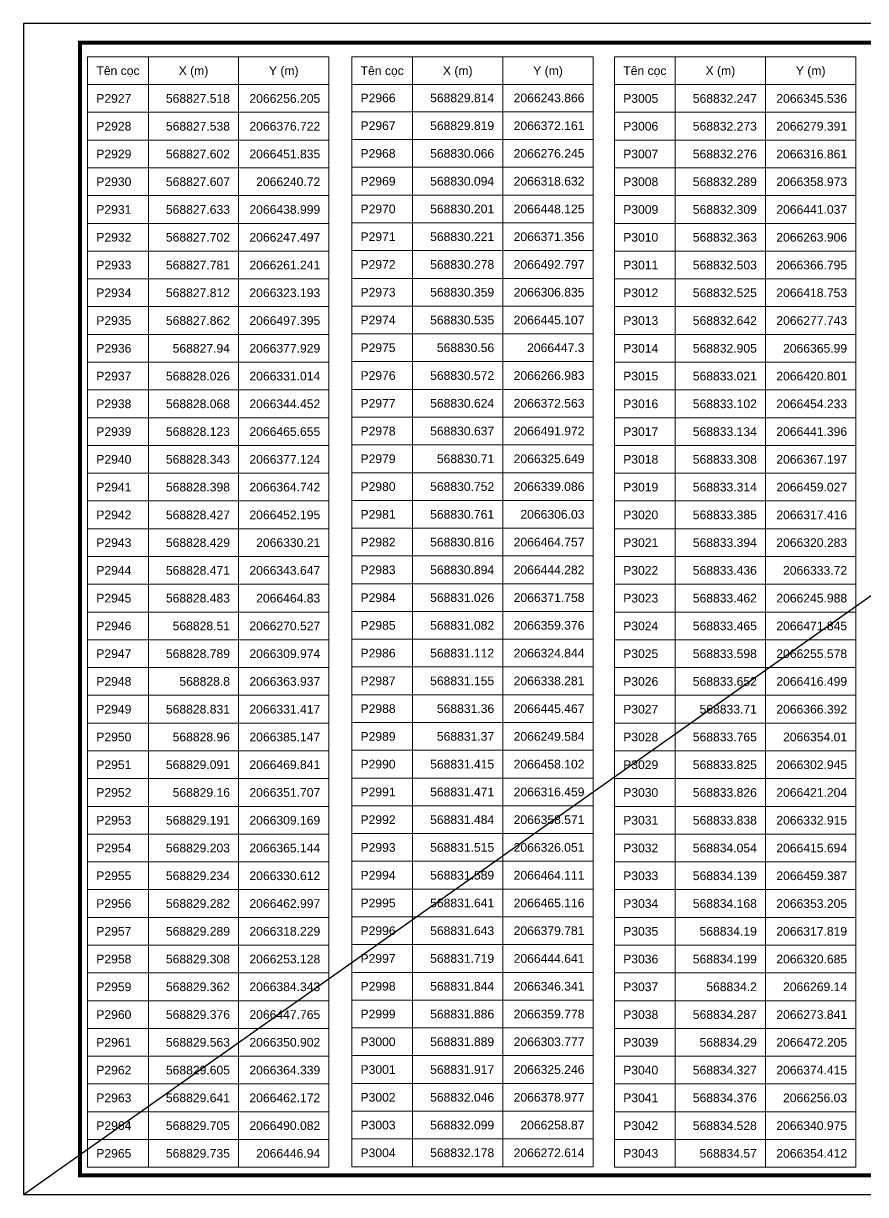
# Model space of a CAD drawing. Header units: millimetres. Extents: x 0 to 571985, y 0 to 2066666.
# Drawn here: x 569629.46 to 569650.8, y 2065147.99 to 2065177.69 of the extents above; entities that cross this region are included whole.
import ezdxf
from ezdxf.enums import TextEntityAlignment as Align

# ---------------------------------------------------------------- set-up
doc = ezdxf.new("R2010")
doc.units = ezdxf.units.MM
doc.linetypes.add('CENTER', pattern=[3, 1.5, -0.5, 0.5, -0.5])
for name, color, linetype, lineweight in [('A-KY HIEU', 34, 'Continuous', 20), ('E- RANH GIOI', 1, 'CENTER', 13), ('kata_net khung', 3, 'Continuous', 20), ('kata_text', 254, 'Continuous', 30)]:
    doc.layers.add(name, color=color, linetype=linetype, lineweight=lineweight)
doc.layers.add('KCS_Plotter', color=11, linetype='Continuous', plot=False)
doc.styles.add('kata_text', font='arial.ttf', dxfattribs={"width": 0.8})

# ---------------------------------------------------------------- blocks, each defined once
blk = doc.blocks.new('A$C33BC4D2A')
at = {"layer": 'A-KY HIEU', "color": 0, "const_width": 1.02}
blk.add_lwpolyline([(14.35, -292.1), (14.35, -4.9), (414.98, -4.9), (414.98, -292.1)], close=True, dxfattribs=at)
at = {"layer": 'Defpoints', "color": 125}
blk.add_lwpolyline([(0, -297), (420, -297), (420, 0), (0, 0)], close=True, dxfattribs=at)

msp = doc.modelspace()

# ---------------------------------------------------------------- linework, layer by layer
at = {"layer": 'kata_net khung'}
for p, q in [((569631.083, 2065176.84), (569637.199, 2065176.84)), ((569631.083, 2065176.84), (569631.083, 2065148.68)), ((569632.623, 2065176.84), (569632.623, 2065176.136)), ((569632.623, 2065176.84), (569632.623, 2065148.68)), ((569634.911, 2065176.84), (569634.911, 2065176.136)), ((569634.911, 2065176.84), (569634.911, 2065148.68)), ((569637.199, 2065176.84), (569637.199, 2065176.136)), ((569637.199, 2065176.84), (569637.199, 2065148.68)), ((569637.78, 2065176.84), (569643.896, 2065176.84)), ((569637.78, 2065176.84), (569643.896, 2065176.84)), ((569637.78, 2065176.84), (569637.78, 2065176.136)), ((569637.78, 2065176.84), (569637.78, 2065148.694)), ((569639.32, 2065176.84), (569639.32, 2065176.136)), ((569639.32, 2065176.84), (569639.32, 2065148.68)), ((569641.608, 2065176.84), (569641.608, 2065176.136)), ((569641.608, 2065176.84), (569641.608, 2065148.68)), ((569643.896, 2065176.84), (569643.896, 2065176.136)), ((569643.896, 2065176.84), (569643.896, 2065148.694)), ((569644.438, 2065176.84), (569650.554, 2065176.84)), ((569644.438, 2065176.84), (569650.554, 2065176.84)), ((569644.438, 2065176.84), (569650.554, 2065176.84)), ((569644.438, 2065176.84), (569644.438, 2065148.68)), ((569645.978, 2065176.84), (569645.978, 2065176.136)), ((569645.978, 2065176.84), (569645.978, 2065148.68)), ((569648.266, 2065176.84), (569648.266, 2065176.136)), ((569648.266, 2065176.84), (569648.266, 2065148.68)), ((569650.554, 2065176.84), (569650.554, 2065176.136)), ((569650.554, 2065176.84), (569650.554, 2065148.68)), ((569631.083, 2065176.136), (569637.199, 2065176.136)), ((569631.083, 2065176.136), (569637.199, 2065176.136)), ((569631.083, 2065176.136), (569637.199, 2065176.136)), ((569631.083, 2065176.136), (569637.199, 2065176.136)), ((569637.78, 2065176.136), (569643.896, 2065176.136)), ((569637.78, 2065176.136), (569643.896, 2065176.136)), ((569637.78, 2065176.136), (569643.896, 2065176.136)), ((569644.438, 2065176.136), (569650.554, 2065176.136)), ((569644.438, 2065176.136), (569650.554, 2065176.136)), ((569644.438, 2065176.136), (569650.554, 2065176.136)), ((569644.438, 2065176.136), (569650.554, 2065176.136)), ((569644.438, 2065176.136), (569650.554, 2065176.136)), ((569631.083, 2065175.432), (569637.199, 2065175.432)), ((569637.78, 2065175.446), (569643.896, 2065175.446)), ((569644.438, 2065175.432), (569650.554, 2065175.432)), ((569631.083, 2065174.728), (569637.199, 2065174.728)), ((569637.78, 2065174.742), (569643.896, 2065174.742)), ((569644.438, 2065174.728), (569650.554, 2065174.728)), ((569631.083, 2065174.024), (569637.199, 2065174.024)), ((569637.78, 2065174.038), (569643.896, 2065174.038)), ((569644.438, 2065174.024), (569650.554, 2065174.024)), ((569631.083, 2065173.32), (569637.199, 2065173.32)), ((569637.78, 2065173.334), (569643.896, 2065173.334)), ((569644.438, 2065173.32), (569650.554, 2065173.32)), ((569631.083, 2065172.616), (569637.199, 2065172.616)), ((569637.78, 2065172.63), (569643.896, 2065172.63)), ((569644.438, 2065172.616), (569650.554, 2065172.616)), ((569631.083, 2065171.912), (569637.199, 2065171.912)), ((569637.78, 2065171.926), (569643.896, 2065171.926)), ((569644.438, 2065171.912), (569650.554, 2065171.912)), ((569631.083, 2065171.208), (569637.199, 2065171.208)), ((569637.78, 2065171.222), (569643.896, 2065171.222)), ((569644.438, 2065171.208), (569650.554, 2065171.208)), ((569631.083, 2065170.504), (569637.199, 2065170.504)), ((569637.78, 2065170.518), (569643.896, 2065170.518)), ((569644.438, 2065170.504), (569650.554, 2065170.504)), ((569631.083, 2065169.8), (569637.199, 2065169.8)), ((569637.78, 2065169.814), (569643.896, 2065169.814)), ((569644.438, 2065169.8), (569650.554, 2065169.8)), ((569631.083, 2065169.096), (569637.199, 2065169.096)), ((569637.78, 2065169.11), (569643.896, 2065169.11)), ((569644.438, 2065169.096), (569650.554, 2065169.096)), ((569631.083, 2065168.392), (569637.199, 2065168.392)), ((569637.78, 2065168.406), (569643.896, 2065168.406)), ((569644.438, 2065168.392), (569650.554, 2065168.392)), ((569631.083, 2065167.688), (569637.199, 2065167.688)), ((569637.78, 2065167.702), (569643.896, 2065167.702)), ((569644.438, 2065167.688), (569650.554, 2065167.688)), ((569631.083, 2065166.984), (569637.199, 2065166.984)), ((569637.78, 2065166.998), (569643.896, 2065166.998)), ((569644.438, 2065166.984), (569650.554, 2065166.984)), ((569631.083, 2065166.28), (569637.199, 2065166.28)), ((569637.78, 2065166.294), (569643.896, 2065166.294)), ((569644.438, 2065166.28), (569650.554, 2065166.28)), ((569631.083, 2065165.576), (569637.199, 2065165.576)), ((569637.78, 2065165.59), (569643.896, 2065165.59)), ((569644.438, 2065165.576), (569650.554, 2065165.576)), ((569631.083, 2065164.872), (569637.199, 2065164.872)), ((569637.78, 2065164.886), (569643.896, 2065164.886)), ((569644.438, 2065164.872), (569650.554, 2065164.872)), ((569631.083, 2065164.168), (569637.199, 2065164.168)), ((569637.78, 2065164.182), (569643.896, 2065164.182)), ((569644.438, 2065164.168), (569650.554, 2065164.168)), ((569631.083, 2065163.464), (569637.199, 2065163.464)), ((569637.78, 2065163.478), (569643.896, 2065163.478)), ((569644.438, 2065163.464), (569650.554, 2065163.464)), ((569637.78, 2065162.774), (569643.896, 2065162.774)), ((569631.083, 2065162.76), (569637.199, 2065162.76)), ((569644.438, 2065162.76), (569650.554, 2065162.76)), ((569631.083, 2065162.056), (569637.199, 2065162.056)), ((569637.78, 2065162.07), (569643.896, 2065162.07)), ((569644.438, 2065162.056), (569650.554, 2065162.056)), ((569631.083, 2065161.352), (569637.199, 2065161.352)), ((569637.78, 2065161.366), (569643.896, 2065161.366)), ((569644.438, 2065161.352), (569650.554, 2065161.352)), ((569631.083, 2065160.648), (569637.199, 2065160.648)), ((569637.78, 2065160.662), (569643.896, 2065160.662)), ((569644.438, 2065160.648), (569650.554, 2065160.648)), ((569631.083, 2065159.944), (569637.199, 2065159.944)), ((569637.78, 2065159.958), (569643.896, 2065159.958)), ((569644.438, 2065159.944), (569650.554, 2065159.944)), ((569631.083, 2065159.24), (569637.199, 2065159.24)), ((569637.78, 2065159.254), (569643.896, 2065159.254)), ((569644.438, 2065159.24), (569650.554, 2065159.24)), ((569631.083, 2065158.536), (569637.199, 2065158.536)), ((569637.78, 2065158.55), (569643.896, 2065158.55)), ((569644.438, 2065158.536), (569650.554, 2065158.536)), ((569631.083, 2065157.832), (569637.199, 2065157.832)), ((569637.78, 2065157.846), (569643.896, 2065157.846)), ((569644.438, 2065157.832), (569650.554, 2065157.832)), ((569631.083, 2065157.128), (569637.199, 2065157.128)), ((569637.78, 2065157.142), (569643.896, 2065157.142)), ((569644.438, 2065157.128), (569650.554, 2065157.128)), ((569631.083, 2065156.424), (569637.199, 2065156.424)), ((569637.78, 2065156.438), (569643.896, 2065156.438)), ((569644.438, 2065156.424), (569650.554, 2065156.424)), ((569631.083, 2065155.72), (569637.199, 2065155.72)), ((569637.78, 2065155.734), (569643.896, 2065155.734)), ((569644.438, 2065155.72), (569650.554, 2065155.72)), ((569631.083, 2065155.016), (569637.199, 2065155.016)), ((569637.78, 2065155.03), (569643.896, 2065155.03)), ((569644.438, 2065155.016), (569650.554, 2065155.016)), ((569631.083, 2065154.312), (569637.199, 2065154.312)), ((569637.78, 2065154.326), (569643.896, 2065154.326)), ((569644.438, 2065154.312), (569650.554, 2065154.312)), ((569631.083, 2065153.608), (569637.199, 2065153.608)), ((569637.78, 2065153.622), (569643.896, 2065153.622)), ((569644.438, 2065153.608), (569650.554, 2065153.608)), ((569631.083, 2065152.904), (569637.199, 2065152.904)), ((569637.78, 2065152.918), (569643.896, 2065152.918)), ((569644.438, 2065152.904), (569650.554, 2065152.904)), ((569631.083, 2065152.2), (569637.199, 2065152.2)), ((569637.78, 2065152.214), (569643.896, 2065152.214)), ((569644.438, 2065152.2), (569650.554, 2065152.2)), ((569631.083, 2065151.496), (569637.199, 2065151.496)), ((569637.78, 2065151.51), (569643.896, 2065151.51)), ((569644.438, 2065151.496), (569650.554, 2065151.496)), ((569631.083, 2065150.792), (569637.199, 2065150.792)), ((569637.78, 2065150.806), (569643.896, 2065150.806)), ((569644.438, 2065150.792), (569650.554, 2065150.792)), ((569631.083, 2065150.088), (569637.199, 2065150.088)), ((569637.78, 2065150.102), (569643.896, 2065150.102)), ((569644.438, 2065150.088), (569650.554, 2065150.088)), ((569631.083, 2065149.384), (569637.199, 2065149.384)), ((569637.78, 2065149.398), (569643.896, 2065149.398)), ((569644.438, 2065149.384), (569650.554, 2065149.384)), ((569631.083, 2065148.68), (569637.199, 2065148.68)), ((569637.78, 2065148.694), (569643.896, 2065148.694)), ((569644.438, 2065148.68), (569650.554, 2065148.68))]:
    msp.add_line(p, q, dxfattribs=at)
at = {"layer": 'KCS_Plotter'}
msp.add_line((569629.456, 2065147.987), (569671.456, 2065177.687), dxfattribs=at)

# ---------------------------------------------------------------- block references
at = {"layer": 'E- RANH GIOI', "xscale": 0.1, "yscale": 0.1, "zscale": 0.1}
msp.add_blockref('A$C33BC4D2A', (569629.456, 2065177.687), dxfattribs=at)

# ---------------------------------------------------------------- texts
at = {"layer": 'kata_text', "style": 'kata_text'}
for s, p in [('Tên cọc', (569631.853, 2065176.488)), ('X (m)', (569633.767, 2065176.488)), ('Y (m)', (569636.055, 2065176.488)), ('Tên cọc', (569638.55, 2065176.488)), ('X (m)', (569640.464, 2065176.488)), ('Y (m)', (569642.752, 2065176.488)), ('Tên cọc', (569645.208, 2065176.488)), ('X (m)', (569647.122, 2065176.488)), ('Y (m)', (569649.41, 2065176.488))]:
    msp.add_text(s, height=0.22, dxfattribs=at).set_placement(p, align=Align.MIDDLE_CENTER)
for s, p in [('P2927', (569631.303, 2065175.784)), ('P2966', (569638, 2065175.798)), ('P3005', (569644.658, 2065175.784)), ('P2928', (569631.303, 2065175.08)), ('P2967', (569638, 2065175.094)), ('P3006', (569644.658, 2065175.08)), ('P2929', (569631.303, 2065174.376)), ('P2968', (569638, 2065174.39)), ('P3007', (569644.658, 2065174.376)), ('P2930', (569631.303, 2065173.672)), ('P2969', (569638, 2065173.686)), ('P3008', (569644.658, 2065173.672)), ('P2931', (569631.303, 2065172.968)), ('P2970', (569638, 2065172.982)), ('P3009', (569644.658, 2065172.968)), ('P2932', (569631.303, 2065172.264)), ('P2971', (569638, 2065172.278)), ('P3010', (569644.658, 2065172.264)), ('P2972', (569638, 2065171.574)), ('P2933', (569631.303, 2065171.56)), ('P3011', (569644.658, 2065171.56)), ('P2934', (569631.303, 2065170.856)), ('P2973', (569638, 2065170.87)), ('P3012', (569644.658, 2065170.856)), ('P2935', (569631.303, 2065170.152)), ('P2974', (569638, 2065170.166)), ('P3013', (569644.658, 2065170.152)), ('P2936', (569631.303, 2065169.448)), ('P2975', (569638, 2065169.462)), ('P3014', (569644.658, 2065169.448)), ('P2937', (569631.303, 2065168.744)), ('P2976', (569638, 2065168.758)), ('P3015', (569644.658, 2065168.744)), ('P2938', (569631.303, 2065168.04)), ('P2977', (569638, 2065168.054)), ('P3016', (569644.658, 2065168.04)), ('P2939', (569631.303, 2065167.336)), ('P2978', (569638, 2065167.35)), ('P3017', (569644.658, 2065167.336)), ('P2940', (569631.303, 2065166.632)), ('P2979', (569638, 2065166.646)), ('P3018', (569644.658, 2065166.632)), ('P2941', (569631.303, 2065165.928)), ('P2980', (569638, 2065165.942)), ('P3019', (569644.658, 2065165.928)), ('P2942', (569631.303, 2065165.224)), ('P2981', (569638, 2065165.238)), ('P3020', (569644.658, 2065165.224)), ('P2943', (569631.303, 2065164.52)), ('P2982', (569638, 2065164.534)), ('P3021', (569644.658, 2065164.52)), ('P2944', (569631.303, 2065163.816)), ('P2983', (569638, 2065163.83)), ('P3022', (569644.658, 2065163.816)), ('P2945', (569631.303, 2065163.112)), ('P2984', (569638, 2065163.126)), ('P3023', (569644.658, 2065163.112)), ('P2946', (569631.303, 2065162.408)), ('P2985', (569638, 2065162.422)), ('P3024', (569644.658, 2065162.408)), ('P2947', (569631.303, 2065161.704)), ('P2986', (569638, 2065161.718)), ('P3025', (569644.658, 2065161.704)), ('P2948', (569631.303, 2065161)), ('P2987', (569638, 2065161.014)), ('P3026', (569644.658, 2065161)), ('P2949', (569631.303, 2065160.296)), ('P2988', (569638, 2065160.31)), ('P3027', (569644.658, 2065160.296)), ('P2950', (569631.303, 2065159.592)), ('P2989', (569638, 2065159.606)), ('P3028', (569644.658, 2065159.592)), ('P2951', (569631.303, 2065158.888)), ('P2990', (569638, 2065158.902)), ('P3029', (569644.658, 2065158.888)), ('P2952', (569631.303, 2065158.184)), ('P2991', (569638, 2065158.198)), ('P3030', (569644.658, 2065158.184)), ('P2953', (569631.303, 2065157.48)), ('P2992', (569638, 2065157.494)), ('P3031', (569644.658, 2065157.48)), ('P2954', (569631.303, 2065156.776)), ('P2993', (569638, 2065156.79)), ('P3032', (569644.658, 2065156.776)), ('P2955', (569631.303, 2065156.072)), ('P2994', (569638, 2065156.086)), ('P3033', (569644.658, 2065156.072)), ('P2956', (569631.303, 2065155.368)), ('P2995', (569638, 2065155.382)), ('P3034', (569644.658, 2065155.368)), ('P2957', (569631.303, 2065154.664)), ('P2996', (569638, 2065154.678)), ('P3035', (569644.658, 2065154.664)), ('P2958', (569631.303, 2065153.96)), ('P2997', (569638, 2065153.974)), ('P3036', (569644.658, 2065153.96)), ('P2959', (569631.303, 2065153.256)), ('P2998', (569638, 2065153.27)), ('P3037', (569644.658, 2065153.256)), ('P2999', (569638, 2065152.566)), ('P2960', (569631.303, 2065152.552)), ('P3038', (569644.658, 2065152.552)), ('P2961', (569631.303, 2065151.848)), ('P3000', (569638, 2065151.862)), ('P3039', (569644.658, 2065151.848)), ('P2962', (569631.303, 2065151.144)), ('P3001', (569638, 2065151.158)), ('P3040', (569644.658, 2065151.144)), ('P2963', (569631.303, 2065150.44)), ('P3002', (569638, 2065150.454)), ('P3041', (569644.658, 2065150.44)), ('P2964', (569631.303, 2065149.736)), ('P3003', (569638, 2065149.75)), ('P3042', (569644.658, 2065149.736)), ('P2965', (569631.303, 2065149.032)), ('P3004', (569638, 2065149.046)), ('P3043', (569644.658, 2065149.032))]:
    msp.add_text(s, height=0.22, dxfattribs=at).set_placement(p, align=Align.MIDDLE_LEFT)
for s, p in [('568827.518', (569634.691, 2065175.784)), ('2066256.205', (569636.979, 2065175.784)), ('568829.814', (569641.388, 2065175.798)), ('2066243.866', (569643.676, 2065175.798)), ('568832.247', (569648.046, 2065175.784)), ('2066345.536', (569650.334, 2065175.784)), ('568827.538', (569634.691, 2065175.08)), ('2066376.722', (569636.979, 2065175.08)), ('568829.819', (569641.388, 2065175.094)), ('2066372.161', (569643.676, 2065175.094)), ('568832.273', (569648.046, 2065175.08)), ('2066279.391', (569650.334, 2065175.08)), ('568827.602', (569634.691, 2065174.376)), ('2066451.835', (569636.979, 2065174.376)), ('568830.066', (569641.388, 2065174.39)), ('2066276.245', (569643.676, 2065174.39)), ('568832.276', (569648.046, 2065174.376)), ('2066316.861', (569650.334, 2065174.376)), ('568827.607', (569634.691, 2065173.672)), ('2066240.72', (569636.979, 2065173.672)), ('568830.094', (569641.388, 2065173.686)), ('2066318.632', (569643.676, 2065173.686)), ('568832.289', (569648.046, 2065173.672)), ('2066358.973', (569650.334, 2065173.672)), ('568827.633', (569634.691, 2065172.968)), ('2066438.999', (569636.979, 2065172.968)), ('568830.201', (569641.388, 2065172.982)), ('2066448.125', (569643.676, 2065172.982)), ('568832.309', (569648.046, 2065172.968)), ('2066441.037', (569650.334, 2065172.968)), ('568827.702', (569634.691, 2065172.264)), ('2066247.497', (569636.979, 2065172.264)), ('568830.221', (569641.388, 2065172.278)), ('2066371.356', (569643.676, 2065172.278)), ('568832.363', (569648.046, 2065172.264)), ('2066263.906', (569650.334, 2065172.264)), ('568830.278', (569641.388, 2065171.574)), ('2066492.797', (569643.676, 2065171.574)), ('568827.781', (569634.691, 2065171.56)), ('2066261.241', (569636.979, 2065171.56)), ('568832.503', (569648.046, 2065171.56)), ('2066366.795', (569650.334, 2065171.56)), ('568827.812', (569634.691, 2065170.856)), ('2066323.193', (569636.979, 2065170.856)), ('568830.359', (569641.388, 2065170.87)), ('2066306.835', (569643.676, 2065170.87)), ('568832.525', (569648.046, 2065170.856)), ('2066418.753', (569650.334, 2065170.856)), ('568827.862', (569634.691, 2065170.152)), ('2066497.395', (569636.979, 2065170.152)), ('568830.535', (569641.388, 2065170.166)), ('2066445.107', (569643.676, 2065170.166)), ('568832.642', (569648.046, 2065170.152)), ('2066277.743', (569650.334, 2065170.152)), ('568827.94', (569634.691, 2065169.448)), ('2066377.929', (569636.979, 2065169.448)), ('568830.56', (569641.388, 2065169.462)), ('2066447.3', (569643.676, 2065169.462)), ('568832.905', (569648.046, 2065169.448)), ('2066365.99', (569650.334, 2065169.448)), ('568828.026', (569634.691, 2065168.744)), ('2066331.014', (569636.979, 2065168.744)), ('568830.572', (569641.388, 2065168.758)), ('2066266.983', (569643.676, 2065168.758)), ('568833.021', (569648.046, 2065168.744)), ('2066420.801', (569650.334, 2065168.744)), ('568828.068', (569634.691, 2065168.04)), ('2066344.452', (569636.979, 2065168.04)), ('568830.624', (569641.388, 2065168.054)), ('2066372.563', (569643.676, 2065168.054)), ('568833.102', (569648.046, 2065168.04)), ('2066454.233', (569650.334, 2065168.04)), ('568828.123', (569634.691, 2065167.336)), ('2066465.655', (569636.979, 2065167.336)), ('568830.637', (569641.388, 2065167.35)), ('2066491.972', (569643.676, 2065167.35)), ('568833.134', (569648.046, 2065167.336)), ('2066441.396', (569650.334, 2065167.336)), ('568828.343', (569634.691, 2065166.632)), ('2066377.124', (569636.979, 2065166.632)), ('568830.71', (569641.388, 2065166.646)), ('2066325.649', (569643.676, 2065166.646)), ('568833.308', (569648.046, 2065166.632)), ('2066367.197', (569650.334, 2065166.632)), ('568828.398', (569634.691, 2065165.928)), ('2066364.742', (569636.979, 2065165.928)), ('568830.752', (569641.388, 2065165.942)), ('2066339.086', (569643.676, 2065165.942)), ('568833.314', (569648.046, 2065165.928)), ('2066459.027', (569650.334, 2065165.928)), ('568828.427', (569634.691, 2065165.224)), ('2066452.195', (569636.979, 2065165.224)), ('568830.761', (569641.388, 2065165.238)), ('2066306.03', (569643.676, 2065165.238)), ('568833.385', (569648.046, 2065165.224)), ('2066317.416', (569650.334, 2065165.224)), ('568828.429', (569634.691, 2065164.52)), ('2066330.21', (569636.979, 2065164.52)), ('568830.816', (569641.388, 2065164.534)), ('2066464.757', (569643.676, 2065164.534)), ('568833.394', (569648.046, 2065164.52)), ('2066320.283', (569650.334, 2065164.52)), ('568828.471', (569634.691, 2065163.816)), ('2066343.647', (569636.979, 2065163.816)), ('568830.894', (569641.388, 2065163.83)), ('2066444.282', (569643.676, 2065163.83)), ('568833.436', (569648.046, 2065163.816)), ('2066333.72', (569650.334, 2065163.816)), ('568828.483', (569634.691, 2065163.112)), ('2066464.83', (569636.979, 2065163.112)), ('568831.026', (569641.388, 2065163.126)), ('2066371.758', (569643.676, 2065163.126)), ('568833.462', (569648.046, 2065163.112)), ('2066245.988', (569650.334, 2065163.112)), ('568828.51', (569634.691, 2065162.408)), ('2066270.527', (569636.979, 2065162.408)), ('568831.082', (569641.388, 2065162.422)), ('2066359.376', (569643.676, 2065162.422)), ('568833.465', (569648.046, 2065162.408)), ('2066471.845', (569650.334, 2065162.408)), ('568828.789', (569634.691, 2065161.704)), ('2066309.974', (569636.979, 2065161.704)), ('568831.112', (569641.388, 2065161.718)), ('2066324.844', (569643.676, 2065161.718)), ('568833.598', (569648.046, 2065161.704)), ('2066255.578', (569650.334, 2065161.704)), ('568828.8', (569634.691, 2065161)), ('2066363.937', (569636.979, 2065161)), ('568831.155', (569641.388, 2065161.014)), ('2066338.281', (569643.676, 2065161.014)), ('568833.652', (569648.046, 2065161)), ('2066416.499', (569650.334, 2065161)), ('568828.831', (569634.691, 2065160.296)), ('2066331.417', (569636.979, 2065160.296)), ('568831.36', (569641.388, 2065160.31)), ('2066445.467', (569643.676, 2065160.31)), ('568833.71', (569648.046, 2065160.296)), ('2066366.392', (569650.334, 2065160.296)), ('568828.96', (569634.691, 2065159.592)), ('2066385.147', (569636.979, 2065159.592)), ('568831.37', (569641.388, 2065159.606)), ('2066249.584', (569643.676, 2065159.606)), ('568833.765', (569648.046, 2065159.592)), ('2066354.01', (569650.334, 2065159.592)), ('568829.091', (569634.691, 2065158.888)), ('2066469.841', (569636.979, 2065158.888)), ('568831.415', (569641.388, 2065158.902)), ('2066458.102', (569643.676, 2065158.902)), ('568833.825', (569648.046, 2065158.888)), ('2066302.945', (569650.334, 2065158.888)), ('568829.16', (569634.691, 2065158.184)), ('2066351.707', (569636.979, 2065158.184)), ('568831.471', (569641.388, 2065158.198)), ('2066316.459', (569643.676, 2065158.198)), ('568833.826', (569648.046, 2065158.184)), ('2066421.204', (569650.334, 2065158.184)), ('568829.191', (569634.691, 2065157.48)), ('2066309.169', (569636.979, 2065157.48)), ('568831.484', (569641.388, 2065157.494)), ('2066358.571', (569643.676, 2065157.494)), ('568833.838', (569648.046, 2065157.48)), ('2066332.915', (569650.334, 2065157.48)), ('568829.203', (569634.691, 2065156.776)), ('2066365.144', (569636.979, 2065156.776)), ('568831.515', (569641.388, 2065156.79)), ('2066326.051', (569643.676, 2065156.79)), ('568834.054', (569648.046, 2065156.776)), ('2066415.694', (569650.334, 2065156.776)), ('568829.234', (569634.691, 2065156.072)), ('2066330.612', (569636.979, 2065156.072)), ('568831.589', (569641.388, 2065156.086)), ('2066464.111', (569643.676, 2065156.086)), ('568834.139', (569648.046, 2065156.072)), ('2066459.387', (569650.334, 2065156.072)), ('568829.282', (569634.691, 2065155.368)), ('2066462.997', (569636.979, 2065155.368)), ('568831.641', (569641.388, 2065155.382)), ('2066465.116', (569643.676, 2065155.382)), ('568834.168', (569648.046, 2065155.368)), ('2066353.205', (569650.334, 2065155.368)), ('568829.289', (569634.691, 2065154.664)), ('2066318.229', (569636.979, 2065154.664)), ('568831.643', (569641.388, 2065154.678)), ('2066379.781', (569643.676, 2065154.678)), ('568834.19', (569648.046, 2065154.664)), ('2066317.819', (569650.334, 2065154.664)), ('568829.308', (569634.691, 2065153.96)), ('2066253.128', (569636.979, 2065153.96)), ('568831.719', (569641.388, 2065153.974)), ('2066444.641', (569643.676, 2065153.974)), ('568834.199', (569648.046, 2065153.96)), ('2066320.685', (569650.334, 2065153.96)), ('568829.362', (569634.691, 2065153.256)), ('2066384.343', (569636.979, 2065153.256)), ('568831.844', (569641.388, 2065153.27)), ('2066346.341', (569643.676, 2065153.27)), ('568834.2', (569648.046, 2065153.256)), ('2066269.14', (569650.334, 2065153.256)), ('568831.886', (569641.388, 2065152.566)), ('2066359.778', (569643.676, 2065152.566)), ('568829.376', (569634.691, 2065152.552)), ('2066447.765', (569636.979, 2065152.552)), ('568834.287', (569648.046, 2065152.552)), ('2066273.841', (569650.334, 2065152.552)), ('568829.563', (569634.691, 2065151.848)), ('2066350.902', (569636.979, 2065151.848)), ('568831.889', (569641.388, 2065151.862)), ('2066303.777', (569643.676, 2065151.862)), ('568834.29', (569648.046, 2065151.848)), ('2066472.205', (569650.334, 2065151.848)), ('568829.605', (569634.691, 2065151.144)), ('2066364.339', (569636.979, 2065151.144)), ('568831.917', (569641.388, 2065151.158)), ('2066325.246', (569643.676, 2065151.158)), ('568834.327', (569648.046, 2065151.144)), ('2066374.415', (569650.334, 2065151.144)), ('568829.641', (569634.691, 2065150.44)), ('2066462.172', (569636.979, 2065150.44)), ('568832.046', (569641.388, 2065150.454)), ('2066378.977', (569643.676, 2065150.454)), ('568834.376', (569648.046, 2065150.44)), ('2066256.03', (569650.334, 2065150.44)), ('568829.705', (569634.691, 2065149.736)), ('2066490.082', (569636.979, 2065149.736)), ('568832.099', (569641.388, 2065149.75)), ('2066258.87', (569643.676, 2065149.75)), ('568834.528', (569648.046, 2065149.736)), ('2066340.975', (569650.334, 2065149.736)), ('568829.735', (569634.691, 2065149.032)), ('2066446.94', (569636.979, 2065149.032)), ('568832.178', (569641.388, 2065149.046)), ('2066272.614', (569643.676, 2065149.046)), ('568834.57', (569648.046, 2065149.032)), ('2066354.412', (569650.334, 2065149.032))]:
    msp.add_text(s, height=0.22, dxfattribs=at).set_placement(p, align=Align.MIDDLE_RIGHT)

doc.saveas('drawing.dxf')
